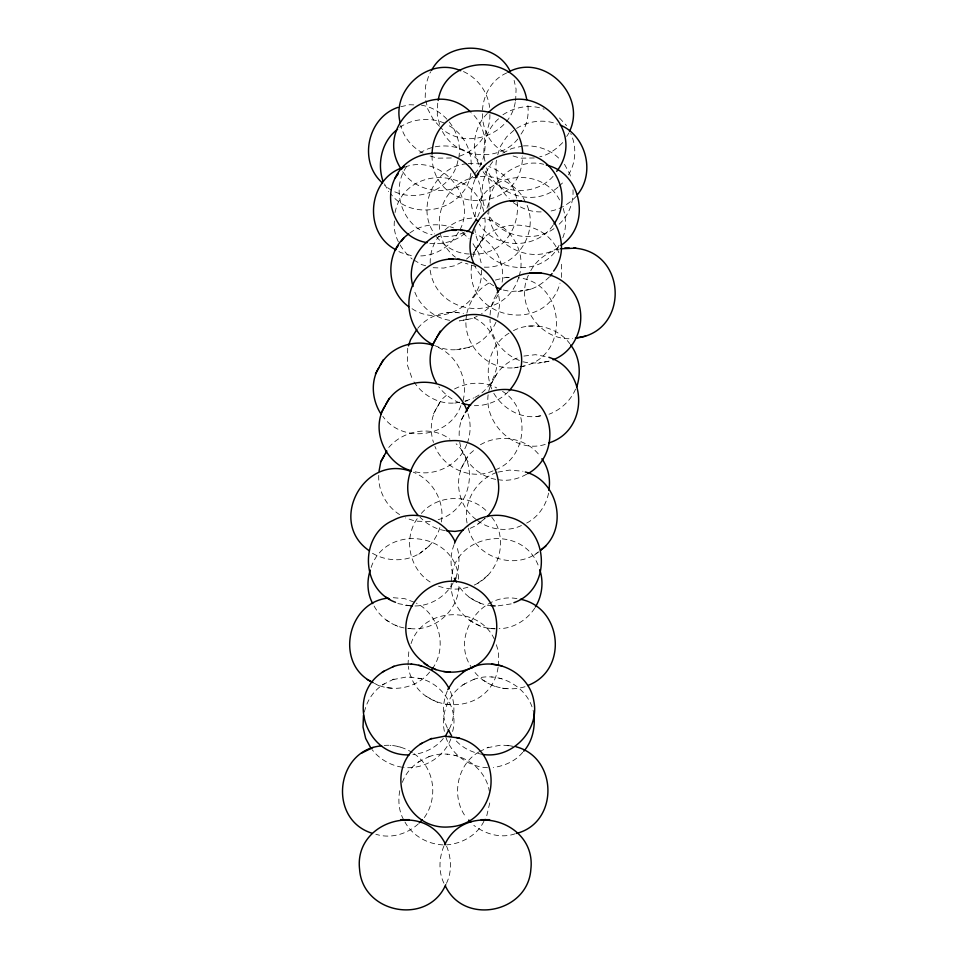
<?xml version="1.0" encoding="UTF-8"?>
<svg xmlns="http://www.w3.org/2000/svg" width="958" height="958" viewBox="0 0 958 958"><rect width="100%" height="100%" fill="white"/><g stroke="black" fill="none" stroke-linecap="round" stroke-linejoin="round"><path stroke-width="0.72" stroke-dasharray="4.79 3.59" d="M425.184 97.56L425.639 85.657L429.172 74.281L430.753 71.754M437.722 103.177L437.267 114.756L439.914 126.049M458.786 157.866C463.049 133.809 445.59 109.152 421.484 105.188M471.216 164.716C471.348 148.394 462.055 132.036 447.254 124.756M489.885 114.481C490.484 133.174 476.856 150.19 459.529 156.166M496.412 160.237C494.436 174.117 498.639 189.133 509.213 198.677M515.632 101.033L516.087 89.118L514.111 80.412M572.992 189.768C573.83 203.874 567.495 218.149 556.167 226.675M394.421 220.975C392.648 235.764 401.163 249.715 412.132 259.007M407.988 664.996L408.886 650.266M432.034 155.567C431.926 215.251 521.835 215.718 522.589 156.01M430.202 263.342C429.962 253.571 432.884 243.715 439.075 236.087M451.254 583.171C449.589 607.037 471.444 629.011 495.178 628.783L493.25 628.616M451.314 581.745C450.919 533.438 523.152 521.811 538.827 567.016M488.879 208.593C486.544 243.176 530.696 267.27 558.945 247.116M488.927 207.203C488.065 179.841 517.548 157.531 543.713 164.297M471.54 265.606C464.558 319.373 545.677 335.264 560.023 283.137M481.527 270.084C483.598 305.003 439.147 328.438 411.054 307.997M561.592 277.449L561.532 262.708M378.745 475.348C378.015 490.915 386.469 506.291 399.594 514.59M441.363 521.99C444.955 501.321 432.657 479.994 413.293 472.174M407.713 348.269L407.282 364.818L412.551 379.727M466.75 314.404C460.523 343.311 488.76 373.309 518.003 367.177M463.061 400.624C468.642 378.59 456.726 354.137 435.219 346.161M490.065 315.026L490.64 308.5L493.466 299.962L496.507 294.214M502.124 282.215C505.417 262.684 494.077 242.063 475.91 234.207M548.563 493.131C546.108 505.632 537.725 517.679 526.134 523.331M474.988 216.807C478.15 173.314 542 162.656 560.298 201.419M458.942 586.464C457.996 610.893 434.561 631.358 410.264 628.616M498.435 665.978L498.435 651.236L495.789 643.153M436.968 407.605C430.501 417.724 429.855 431.16 433.483 442.428M464.043 414.922C459.529 421.939 458.726 430.956 459.325 439.099M464.247 462.762C453.014 481.012 459.086 507.309 476.425 519.679M493.813 379.188C472.953 411.976 510.267 456.774 546.515 443.973M497.741 317.337L499.813 303.315L498.639 294.681M452.595 731.469C459.11 708.381 441.949 682.527 418.634 678.192M489.754 802.924L486.676 816.132L484.616 819.964M455.864 577.985C459.11 567.543 460.666 555.868 456.283 545.521M498.1 667.355C490.795 718.081 414.934 716.5 408.312 666.373M399.761 790.673C397.917 800.768 398.791 811.893 404.264 820.778M439.878 527.595C437.303 535.881 432.298 544.12 425.16 549.221M457.912 160.704C451.865 192.678 408.886 206.689 384.637 185.301M515.2 102.446C509.86 135.162 466.247 150.31 441.482 128.456M443.937 845.974C439.051 857.781 438.261 871.744 443.997 883.384M364.363 712.093C366.866 700.49 374.063 689.796 384.397 683.844M402.372 782.339C405.485 773.501 412.191 765.777 420.227 761.035M447.362 690.922C442.392 702.669 441.734 716.632 447.446 728.176M470.869 173.398C465.564 210.413 412.754 223.154 390.648 193.696M497.729 154.801L500.339 146.574L506.626 136.874L515.284 129.079M486.963 208.197C491.837 196.234 490.855 181.984 484.928 170.596M371.129 567.435C385.823 522.996 456.415 532.277 458.654 579.362M411.066 643.572C422.849 606.618 479.934 604.726 494.903 640.447M454.116 544.599C449.961 554.91 450.224 566.597 453.661 577.063M466.869 313.11C470.079 299.83 478.772 287.687 491.334 281.903M528.373 275.233C514.47 304.476 540.516 341.563 572.656 338.593M395.043 212.604C404.468 164.968 477.192 166.345 484.257 214.46M460.044 229.716C477.228 196.222 441.255 154.106 405.45 166.848M518.649 277.437C504.519 323.588 435.567 316.403 429.974 268.899M519.092 276.108C527.355 250.78 508.614 222.184 482.437 218.292M562.777 237.788C566.932 227.836 565.819 216.508 562.681 206.413M474.976 179.505C469.767 191.983 469.396 207.132 476.21 219.107M477.611 216.903C483.107 205.671 482.497 192.498 478.521 180.882M472.989 256.948C483.742 216.209 543.881 214.329 558.909 252.744M460.858 405.629C449.817 437.555 402.132 443.949 382.805 416.299M466.714 444.404C459.11 465.073 434.501 477.324 413.377 471.336M467.264 443.159C470.761 433.938 471.085 423.077 468.019 413.664M498.34 294.489L491.837 305.303L481.623 313.697M495.957 322.175C490.113 335.432 477.826 346.545 463.169 348.484M530.804 270.623C536.684 259.798 547.605 251.954 559.448 249.008M575.578 389.104C570.609 400.719 560.789 409.796 549.006 414.239M446.44 883.384C452.164 871.744 451.386 857.781 446.5 845.974M449.47 728.667C455.062 717.195 455.337 703.184 450.38 691.413M450.847 738.941C443.698 757.598 423.292 769.705 403.534 767.442M424.334 817.569C438.536 797.751 434.621 767.37 413.832 753.575M483.934 821.245C477.168 835.125 462.103 843.603 446.979 844.836M438.129 405.545L441.387 399.69L448.236 393.75M494.975 377.117C500.016 367.417 509.752 359.969 520.278 357.035M465.42 460.702L468.678 454.846L475.515 448.907M433.423 413.952L441.387 399.69M461.217 419.999L464.57 414M490.28 385.535L498.232 371.273M460.714 469.109L468.678 454.846M453.122 582.883C445.614 596.822 430.13 606.198 414.203 605.971M432.321 668.864C447.578 647.656 439.734 614.916 416.383 603.157M534.732 608.174C527.032 619.994 513.512 628.508 499.154 628.676M417.209 518.697C402.815 539.031 409.689 569.95 431.16 582.62M568.405 174.859C576.081 162.764 576.812 146.43 570.74 133.533M474.222 585.063C499.453 574.01 509.177 538.635 491.55 516.913M406.695 166.441C389.631 190.199 402.947 228.399 432.01 234.722M492.819 161.591C482.461 174.368 479.371 192.295 484.784 207.826M521.02 134.096C527.259 125.498 529.139 114.194 527.714 103.811M566.681 136.467L569.064 132.791M474.713 173.757C489.67 156.825 488.305 127.989 471.456 112.876M458.463 232.064C450.667 246.469 434.896 256.636 418.347 255.882M559.077 245.296C540.468 282.61 479.072 270.156 474.857 229.273M553.029 225.262C536.492 250.038 494.807 249.403 479.204 224.016M481.766 241.332L484.485 237.62M475.479 249.978L478.689 245.583M421.352 513.428C437.543 494.292 469.719 493.538 487.059 511.548M473.348 252.9C482.377 242.853 486.796 229.213 484.58 215.801M417.772 328.319C428.489 315.062 447.063 309.47 463.468 313.709M508.279 391.69C499.693 400.791 486.868 405.917 474.378 405.677M443.338 738.438C435.926 747.779 424.61 753.132 412.934 754.665M418.323 823.868C407.318 834.083 390.409 839.1 375.823 834.214M522.733 752.317C515.5 761.179 504.459 765.957 493.322 767.502M429.627 672.085C416.958 688.215 392.289 693.065 374.41 683.353M498.567 118.816C486.592 129.138 481.144 146.754 485.191 162.046M557.891 187.229C535.402 207.203 496.196 196.127 486.508 167.854M558.981 186.223L564.442 181.158M517.847 138.994C497.406 164.297 452.32 158.07 440.608 127.33M562.717 142.598C556.347 148.909 548.802 154.98 539.773 156.765M576.524 196.055C568.98 203.994 559.185 210.173 548.108 211.431M464.786 683.844C448.464 693.341 439.985 714.524 444.728 732.738M549.509 276.85C542.623 283.329 534.6 289.46 524.852 290.31M388.768 447.47C403.522 430.19 431.328 425.077 449.937 439.195M487.371 113.487C473.695 126.564 470.342 149.915 479.946 166.249M472.665 176.344C454.212 197.312 417.568 194.534 402.336 171.171M444.979 230.016C452.727 222.519 463.552 218.089 474.282 218.005M553.065 176.344C534.612 197.312 497.968 194.534 482.724 171.171M466.498 259.103L469.588 256.433M409.784 233.045C422.143 223.789 439.267 222.651 453.541 227.884M465.109 233.261C455.469 241.38 442.273 244.805 429.843 243.368M372.482 553.281C387.703 562.262 408.982 562.286 422.981 550.934M470.139 528.349L475.743 525.75L479.826 522.517M482.006 520.805L485.131 518.326L475.743 525.75M477.587 583.506L489.047 574.429M468.33 528.253C475.372 557.64 515.296 570.812 538.504 551.856M418.897 554.167L430.37 545.09M534.432 555.089L538.6 551.784M474.893 397.426C505.656 381.607 505.237 331.851 473.396 317.601M508.961 333.204C489.514 344.892 482.509 372.255 493.322 392.097M502.938 114.768C514.901 106.877 530.552 103.907 544.12 109.224M399.761 127.294C412.994 118.541 430.166 117.02 444.751 123.235M506.698 72.952C475.419 86.723 473.743 137.15 504.746 152.262M419.796 153.124C439.303 140.119 467.684 145.353 481.491 164.261M516.59 128.408C528.612 120.768 544.156 118.9 557.46 124.169M502.782 153.124L511.907 148.442L521.978 146.215M464.402 232.016C456.738 236.47 447.422 237.177 438.776 236.387M553.975 228.639C532.708 243.775 499.238 236.782 487.562 212.951M392.78 679.665L406.994 676.875L421.448 678.659M473.18 679.665C498.292 669.738 529.606 686.946 533.857 714.021M428.621 756.856C453.733 746.929 485.047 764.137 489.299 791.2M478.904 751.958C456.978 764.532 450.859 796.577 465.732 816.851M487.299 747.779L501.513 744.977L513.141 746.306M382.35 684.862L394.013 679.054M462.738 684.862L474.402 679.054M418.179 762.053L429.843 756.245M479.467 751.683L488.52 747.168M461.96 262.097L454.511 265.761L443.566 268.084L432.345 267.689M495.274 469.839C527.259 458.199 531.57 408.91 502.555 391.415M526.625 474.222C518.027 479.06 508.051 481.503 498.232 479.671M496.591 472.474C475.036 480.078 461.516 504.794 467.959 526.84M454.511 388.972C467.42 382.278 483.598 380.781 496.663 387.894M480.437 444.74C499.848 433.172 526.888 437.914 540.24 456.355M493.035 470.869C471.336 480.653 443.698 468.223 434.92 446.452M438.165 519.667C470.055 510.818 480.233 466.091 456.116 443.77M521.439 525.511C507.524 532.277 489.562 529.906 477.455 520.445M495.382 280.071L506.147 277.329L510.566 277.389L506.147 277.329M466.175 319.649L472.39 318.463L477.156 316.308M513.452 330.654C532.025 320.762 557.352 326.882 569.806 343.671M520.673 366.674C569.842 359.334 567.531 283.257 518.577 277.76M465.241 401.127L473.695 397.965M497.813 472.15L509.452 470.091L522.972 471.24M467.923 587.182C457.577 590.559 446.392 589.182 436.357 585.422M511.213 603.887L497.19 605.971M525.02 686.718C506.303 692.418 484.329 686.443 473.024 669.81M515.188 833.771C501.166 838.765 485.263 834.167 473.827 825.341M400.863 106.721L409.569 104.733L414.036 104.901M466.797 163.734C434.477 166.476 415.568 207.587 434.525 233.908M451.326 157.974L437.375 158.166L429.328 155.747M534.313 157.974L520.35 158.166L510.973 155.34M477.503 177.098C439.902 180.631 425.268 234.614 455.397 257.139M523.858 356.065L535.45 354.688L547.569 356.939M503.345 290.023L510.818 291.471L522.517 290.729M463.828 320.068L459.481 320.906L472.39 318.463M434.561 345.515C442.728 349.107 452.02 351.059 460.834 348.916M522.948 361.789L530.421 363.238L542.108 362.495M513.979 367.932L518.338 367.094M413.976 381.895C423.436 396.42 441.722 406.216 459.181 402.264M493.825 393.307C503.034 408.994 522.074 419.999 540.456 415.844M544.443 362.064L550.67 360.879L537.749 363.333M518.158 291.567L531.067 289.124M456.475 349.754L469.384 347.299M519.763 366.83L526.888 365.489M454.822 403.102L460.175 402.097M464.881 401.186L467.732 400.66M536.097 416.682L543.306 415.305M384.194 745.456C393.989 744.462 403.989 747.396 412.299 752.533M430.298 521.667L415.293 521.116L405.485 517.907M393.283 597.696L404.923 598.726L413.916 602.139M446.991 312.5L451.422 312.583M528.265 326.079L532.696 326.151M455.828 312.619L458.068 312.667M537.103 326.199L539.342 326.247M523.415 145.903C536.971 145.185 551.401 149.58 560.466 160.046M480.377 176.464C498.855 175.027 518.122 185.11 525.559 202.425M541.174 211.886C530.672 212.257 520.577 208.006 512.243 201.863M484.329 267.15C515.548 268.875 539.27 233.548 526.936 204.964M468.246 163.399L480.162 163.854L483.012 164.74M469.252 254.002C455.721 253.702 443.326 245.751 435.219 235.225M470.737 254.062C521.14 257.51 536.264 183.289 488.7 166.5M487.562 767.705C468.258 766.999 449.47 753.275 445.063 734.163M443.003 844.896C427.639 844.19 412.359 835.711 404.971 822.06M492.053 605.672C478.114 605.013 464.905 596.331 457.828 584.5M397.857 603.564L410.264 605.779M488.472 628.197L493.25 628.604M410.264 628.604L407.88 628.4L412.191 628.783M516.925 598.618C480.365 591.697 449.41 637.944 472.33 668.564M405.485 605.36L409.066 605.672M502.279 688.191L508.985 688.766M386.757 687.664L393.463 688.251M445.434 704.334L452.14 704.92M511.883 746.102L505.692 745.096M491.574 676.983L492.316 677.102M499.022 678.192L501.848 678.659M411.174 676.983L411.928 677.102M447.003 754.174L447.757 754.293M454.463 755.383L457.289 755.85M390.157 745.372L390.912 745.504M397.618 746.581L400.444 747.06M404.084 627.945C391.163 625.478 379.356 616.641 373.464 604.857M449.649 320.331C433.615 317.805 419.329 305.662 414.155 290.298M445.219 530.576C435.435 529.295 426.741 524.098 419.951 517.069M482.557 754.377C471.887 752.605 461.54 747.563 454.643 739.085M402.168 767.214C390.421 765.406 379.548 759.179 372.231 749.803M495.705 479.383C477.096 475.743 461.469 459.433 459.529 440.441M411.329 255.63L400.612 252.529L397.055 250.445M425.651 265.749L421.628 264.588L413.317 259.702M475.97 266.492L465.48 263.306M519.392 360.447C502.734 354.089 489.921 337.348 490.041 319.242M459.541 402.803C451.374 399.462 444.105 393.786 438.764 386.769M469.013 597.241L480.844 603.564M469.013 620.077L480.844 626.4M425.975 696.215L437.806 702.537M386.026 620.077L389.595 621.993M395.534 625.143L397.857 626.4M482.82 680.06L486.389 681.988M492.316 685.126L494.651 686.383M376.793 684.611L379.129 685.868M493.741 285.831C485.946 280.957 478.485 274.431 474.869 265.785M463.492 71.563C477.635 78.149 487.85 91.848 489.61 107.416M423.017 153.029C412.251 147.508 403.498 137.317 400.803 125.414M462.738 232.902L469.073 238.817M559.484 117.99L566.573 125.63M439.459 126.276L433.387 119.714L427.831 109.176L425.855 100.47M473.012 243.715L478.521 252.744L481.132 262.708M564.478 164.261L569.974 174.404L570.956 178.595M384.457 183.888L388.625 191.576"/><path stroke-width="1.44" d="M363.477 715.315L363.022 727.038L365.657 738.438L371.213 748.737M432.082 154.178C433.184 96.878 519.811 96.303 522.709 153.244M548.814 490.4C550.754 479.479 548.419 467.791 541.857 458.786M378.985 367.501C370.195 381.559 372.159 400.468 381.021 414.096M384.841 406.276C370.279 429.591 384.936 463.361 410.97 470.665M379.057 471.156L380.805 461.732L384.338 455.385M435.83 339.084C427.699 352.197 428.573 370.004 436.513 383.092M576.812 386.781C581.278 372.782 579.698 356.723 570.609 344.892M438.177 100.482C445.482 53.409 519.044 52.439 526.732 99.62M569.507 131.414C586.979 95.261 543.785 52.367 508.003 72.281M370.255 570.106C366.698 580.919 367.13 593.625 372.77 603.612M454.547 543.258C462.702 522.457 488.089 510.303 509.452 517.284C549.365 526.9 552.958 589.062 513.871 602.69M408.515 345.838L410.527 339.743L416.874 329.444M476.461 177.493C461.241 144.55 410.24 145.197 395.079 178.116C382.146 203.599 398.432 238.243 427.172 242.661M408.647 233.968C384.601 250.78 385.212 289.711 408.683 306.704M476.413 219.322L469.228 229.968L467.169 231.62M445.745 884.701C427.963 925.859 362.423 913.657 359.573 869.181C353.897 820.563 425.113 800.134 445.698 844.716M445.35 736.331L448.787 729.948M380.158 365.441C389.726 347.383 413.461 338.737 432.741 345.251M386.014 404.216C402.408 371.656 455.984 376.47 467.085 411.066M437.004 337.012C471.468 281.281 552.67 340.521 509.153 390.756M385.511 453.326L386.816 450.979M466.57 410.419C480.317 386.146 516.961 382.41 536.516 402.037C557.376 421.676 553.281 460.032 527.822 473.671M375.452 373.848L383.416 359.585M381.308 412.635L389.271 398.36M432.298 345.431L440.261 331.169M380.805 461.732L386.242 451.996M465.384 412.527L469.169 405.737M453.805 581.662L455.864 577.985M431.639 670.097L433.004 667.642M535.414 606.941C542.084 596.092 543.94 581.781 539.713 569.711M431.543 70.497C446.739 40.547 495.142 40.823 509.979 70.916M444.74 844.716C465.325 800.134 536.54 820.563 530.864 869.181C528.097 912.878 464.079 925.895 445.386 886.006M550.515 275.964L552.071 273.521M553.628 271.078C573.818 244.302 552.275 201.779 519.164 201.084M487.215 516.673C514.266 487.969 490.029 437.231 450.763 440.752C414.766 440.979 393.989 488.568 418.131 515.344M540.683 550.143C569.016 529.822 558.789 480.617 525.307 471.983M447.805 689.532L454.092 679.773L464.786 671.007M577.315 194.833C595.529 173.015 586.356 136.132 560.274 125.019M556.694 171.398C589.601 128.18 526.972 73.491 488.448 112.553M475.479 178.116C488.484 149.807 530.648 144.047 550.527 167.937C564.25 183.098 566.046 207.515 553.892 224.088M395.079 178.116L398.3 173.721M401.366 169.47L404.096 165.758M395.079 249.978L398.3 245.583M401.366 241.332L404.096 237.62M481.766 169.47L484.485 165.758M476.282 177.014L478.689 173.721M497.106 293.064C512.422 268 550.91 266.049 569.842 287.867C589.96 310.009 581.075 349.131 553.053 359.801M419.317 822.814L422.322 819.665M523.739 751.276C532.6 741.264 535.402 727.05 533.857 714.021M397.594 129.246C381.955 140.97 376.734 163.219 383.068 181.325M384.397 671.007C345.06 693.999 364.675 756.401 409.186 754.88M381.631 745.875C335.611 749.575 327.48 819.138 371.824 833.161M422.059 743.157C381.787 766.783 403.486 830.442 448.811 826.958C500.327 824.431 507.01 748.054 456.295 737.504M561.005 245.332C591.565 225.202 581.937 172.931 546.311 165.051M540.611 550.179L545.892 546.012M527.678 685.521C568.477 670.444 562.43 607.588 520.445 599.241M397.953 107.38C367.297 117.678 357.945 161.902 382.613 183.11M392.78 666.828C413.569 658.781 439.291 668.672 449.146 688.79M473.18 666.828C498.292 656.913 529.618 674.097 533.857 701.172C539.821 730.547 511.752 759.299 482.557 754.377M372.997 747.456L361.334 753.263M430.453 738.989L444.668 736.187L459.121 737.983M382.35 672.025L394.013 666.217M462.738 672.025L474.402 666.217M420.023 744.186L431.675 738.379M404.12 167.123C367.812 177.673 362.22 232.507 395.87 249.751M548.754 442.955C588.823 430.813 588.392 369.956 548.874 357.298M575.339 338.09C629.705 333.133 627.718 251.068 573.662 248.11M516.482 833.424C558.993 822.659 557.975 757.491 515.967 746.773M463.385 530.133L454.99 531.415L446.416 530.756M521.391 201.132C488.424 195.252 459.349 233.165 473.851 263.366M473.336 233.237C441.015 218.604 402.54 252.708 413.042 286.466M497.921 292.202C490.927 262.396 451.194 248.912 427.088 267.545C400.085 285.939 403.917 330.893 433.315 344.76M560.801 248.757L575.902 248.158M577.015 337.755L585.577 336.15M388.014 598.139C347.766 602.091 334.689 662.289 370.866 681.461M405.018 819.844L409.198 819.677L400.803 819.677M489.634 819.677L481.191 819.677M424.143 663.403C436.872 672.72 454.475 674.683 469.001 668.852C502.208 656.901 506.722 606.761 476.449 588.751C426.957 557.412 375.392 631.885 427.711 665.319M540.995 272.898L529.918 272.731M510.327 200.964L514.757 201.036M451.649 230.303L456.08 230.387M564.825 247.99L569.268 248.062M448.643 259.151L453.074 259.223M460.487 230.423L462.714 230.471M457.481 259.271L459.72 259.319M490.867 605.564L495.178 605.947M410.264 605.779L412.191 605.947M443.602 671.522L450.308 672.109M470.582 405.246L461.96 403.474M501.848 665.822L491.574 664.145M411.174 664.145L411.928 664.265M418.634 665.355L421.448 665.822M448.847 736.295L449.589 736.427M460.666 70.712C428.765 56.678 391.559 89.31 400.145 122.588M410.958 471.432C364.124 453.793 327.241 521.954 369.165 550.682M496.244 287.328L500.974 289.124M454.966 541.486C444.524 519.14 414.946 508.171 393.103 520.398C359.082 534.923 360.555 589.793 395.534 602.307M367.297 679.545L373.237 682.707M386.026 597.241L389.595 599.157M433.639 668.468L435.974 669.726M470.45 111.858C433.016 75.239 372.746 125.402 400.947 168.716M468.761 820.036L470.785 822.156M476.21 219.107L477.707 221.561M454.355 578.297L456.439 582.021M448.14 729.457L451.613 735.9"/></g></svg>
